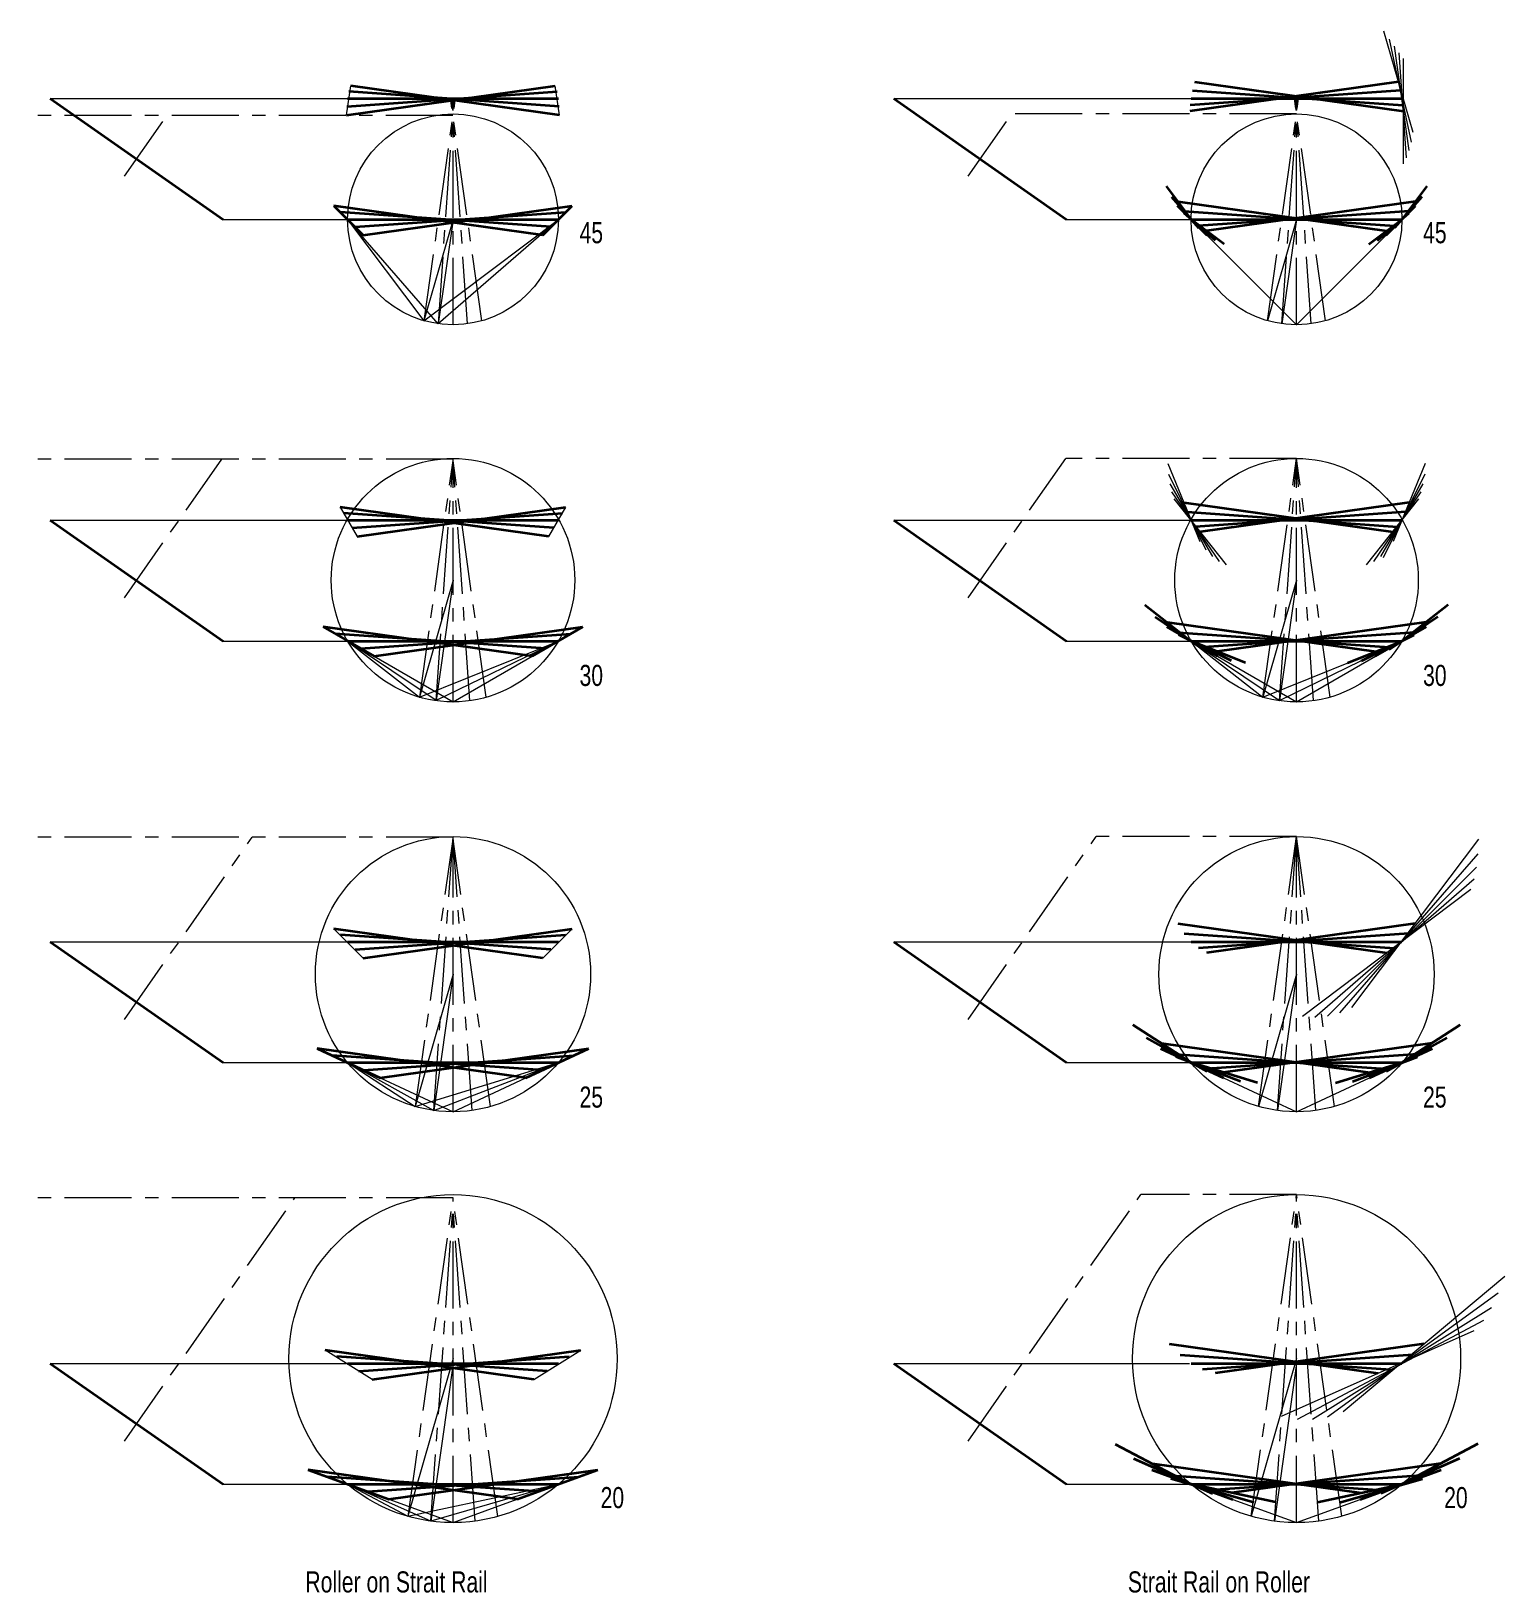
# Model space of a CAD drawing. Header units: millimetres. Extents: x 0 to 699, y -230 to 511.
import ezdxf

# ---------------------------------------------------------------- set-up
doc = ezdxf.new("R2010")
doc.units = ezdxf.units.MM
doc.linetypes.add('CENTER', pattern=[50.8, 31.75, -6.35, 6.35, -6.35])
for name, color, linetype, lineweight in [('AUX', 1, 'CONTINUOUS', 13), ('CENTER', 7, 'CENTER', 18), ('CONTOUR', 7, 'CONTINUOUS', 35), ('TEXT', 7, 'CONTINUOUS', 13)]:
    doc.layers.add(name, color=color, linetype=linetype, lineweight=lineweight)
doc.styles.get("Standard").update_dxf_attribs({"font": 'txt', "width": 0.75})

msp = doc.modelspace()

# ---------------------------------------------------------------- linework, layer by layer
at = {"layer": 'AUX'}
for p, q in [((655.24, 462.5), (641.46, 510.56)), ((654.55, 457.94), (644.15, 506.85)), ((653.48, 453.92), (646.52, 503.44)), ((652.15, 450.48), (648.66, 500.36)), ((650.67, 447.61), (650.67, 497.61)), ((149.46, 470.68), (151.51, 484.59)), ((250.54, 470.68), (248.49, 484.59)), ((9.04, 478.68), (150.64, 478.68)), ((409.04, 478.68), (550.64, 478.68)), ((90.96, 421.32), (150, 421.32)), ((150, 421.32), (186.22, 373.26)), ((193.04, 371.81), (150, 421.32)), ((186.22, 373.26), (250, 421.32)), ((200, 421.32), (186.22, 373.26)), ((250, 421.32), (193.04, 371.81)), ((200, 421.32), (193.04, 371.81)), ((490.96, 421.32), (550, 421.32)), ((600, 421.32), (586.22, 373.26)), ((600, 421.32), (593.04, 371.81)), ((557.45, 413.88), (600, 371.32)), ((600, 371.32), (642.55, 413.88)), ((538.98, 305.54), (554.17, 268.53)), ((661.02, 305.54), (645.83, 268.53)), ((539.23, 300.44), (556.97, 264.59)), ((658.87, 296.61), (641.13, 260.75)), ((660.77, 300.44), (643.03, 264.59)), ((539.9, 295.94), (560.09, 261.41)), ((563.42, 259.03), (540.87, 292.06)), ((636.58, 259.03), (659.13, 292.06)), ((639.9, 261.41), (660.1, 295.94)), ((146.42, 284.8), (154.56, 270.88)), ((245.44, 270.88), (253.58, 284.8)), ((566.8, 257.43), (542, 288.81)), ((633.2, 257.43), (658, 288.81)), ((9.04, 278.68), (150, 278.68)), ((409.04, 278.68), (550, 278.68)), ((200, 250.19), (184.09, 194.69)), ((200, 250.19), (191.96, 193.02)), ((600, 250.19), (584.09, 194.69)), ((600, 250.19), (591.96, 193.02)), ((528.07, 238.46), (584.09, 194.69)), ((533.03, 232.77), (591.96, 193.02)), ((591.96, 193.02), (655.86, 224.18)), ((90.96, 221.32), (150, 221.32)), ((150, 221.32), (184.09, 194.69)), ((191.96, 193.02), (150, 221.32)), ((184.09, 194.69), (250, 221.32)), ((250, 221.32), (191.96, 193.02)), ((490.96, 221.32), (550, 221.32)), ((584.09, 194.69), (650, 221.32)), ((162.54, 214.08), (200, 192.45)), ((200, 192.45), (237.46, 214.08)), ((562.54, 214.08), (600, 192.45)), ((600, 192.45), (637.46, 214.08)), ((626.19, 47.45), (686.37, 127.31)), ((620.53, 44.87), (686.14, 120.34)), ((614.64, 43.32), (685.36, 114.03)), ((608.69, 42.83), (684.16, 108.43)), ((602.82, 43.37), (682.68, 103.55)), ((157.43, 70.94), (143.55, 84.85)), ((242.57, 70.94), (256.45, 84.85)), ((9.04, 78.68), (170, 78.68)), ((409.04, 78.68), (570, 78.68)), ((200, 63.28), (182.01, 0.53)), ((200, 63.28), (190.92, -1.36)), ((600, 63.28), (582.01, 0.53)), ((600, 63.28), (590.92, -1.36)), ((90.96, 21.32), (150, 21.32)), ((150, 21.32), (182.01, 0.53)), ((150, 21.32), (190.92, -1.36)), ((182.01, 0.53), (250, 21.32)), ((190.92, -1.36), (250, 21.32)), ((490.96, 21.32), (550, 21.32)), ((165.41, 14.14), (200, -1.99)), ((200, -1.99), (234.59, 14.14)), ((565.41, 14.14), (600, -1.99)), ((600, -1.99), (634.59, 14.14)), ((622.14, -144.22), (698.74, -79.95)), ((614.68, -146.69), (695.58, -87.91)), ((607.6, -147.82), (692.4, -94.83)), ((600.48, -147.75), (688.78, -100.81)), ((592.91, -146.34), (684.27, -105.67)), ((161.62, -129.02), (139.35, -115.1)), ((238.38, -129.02), (260.65, -115.1)), ((9.04, -121.32), (149.31, -121.32)), ((200, -119.09), (178.56, -193.86)), ((200, -121.32), (189.48, -196.16)), ((409.04, -121.32), (549.31, -121.32)), ((600, -119.09), (578.56, -193.86)), ((600, -121.32), (589.48, -196.16)), ((90.96, -178.68), (150, -178.68)), ((150, -178.68), (178.56, -193.86)), ((189.48, -196.16), (150, -178.68)), ((178.56, -193.86), (250, -178.68)), ((250, -178.68), (189.48, -196.16)), ((490.96, -178.68), (550, -178.68)), ((169.61, -185.81), (200, -196.88)), ((200, -196.88), (230.39, -185.81)), ((569.78, -185.88), (600, -196.88)), ((600, -196.88), (630.22, -185.88))]:
    msp.add_line(p, q, dxfattribs=at)
for centre, radius in [((200, 421.32), 50), ((600, 421.32), 50), ((200, 250.19), 57.74), ((600, 250.19), 57.74), ((200, 63.28), 65.27), ((600, 63.28), 65.27), ((200, -119.09), 77.79), ((600, -119.09), 77.79)]:
    msp.add_circle(centre, radius, dxfattribs=at)
at = {"layer": 'CENTER'}
for p, q in [((186.35, 373.22), (201.02, 477.63)), ((193.06, 371.81), (200.51, 478.42)), ((213.65, 373.22), (198.98, 477.63)), ((206.94, 371.81), (199.49, 478.42)), ((200, 371.32), (200, 478.68)), ((586.22, 373.26), (601.16, 479.57)), ((593.04, 371.81), (600.53, 478.9)), ((613.78, 373.26), (598.84, 479.57)), ((606.96, 371.81), (599.47, 478.9)), ((600, 371.32), (600, 478.68)), ((199.97, 470.59), (0, 470.59)), ((44.26, 441.81), (64.42, 470.59)), ((444.26, 441.81), (464.93, 471.32)), ((600, 471.32), (464.93, 471.32)), ((200, 307.64), (0, 307.64)), ((44.26, 241.81), (90.36, 307.64)), ((184.24, 194.65), (200, 306.8)), ((191.98, 193.01), (200, 307.64)), ((208.02, 193.01), (200, 307.64)), ((200, 192.45), (200, 306.8)), ((215.76, 194.65), (200, 306.8)), ((444.26, 241.81), (490.56, 307.92)), ((600, 307.92), (490.56, 307.92)), ((584.09, 194.69), (600, 307.92)), ((591.96, 193.02), (600, 307.92)), ((615.91, 194.69), (600, 307.92)), ((608.04, 193.02), (600, 307.92)), ((600, 192.45), (600, 306.8)), ((200, 128.23), (0, 128.23)), ((44.26, 41.81), (104.78, 128.23)), ((182.18, 0.49), (200, 127.28)), ((190.94, -1.36), (200, 128.23)), ((200, -1.99), (200, 128.23)), ((209.06, -1.36), (200, 128.23)), ((217.82, 0.49), (200, 127.28)), ((444.26, 41.81), (505, 128.55)), ((600, 128.55), (505, 128.55)), ((582.01, 0.53), (600, 128.55)), ((590.92, -1.36), (600, 128.55)), ((617.99, 0.53), (600, 128.55)), ((609.08, -1.36), (600, 128.55)), ((600, -1.99), (600, 128.23)), ((200, -42.82), (0, -42.82)), ((44.26, -158.19), (125.05, -42.82)), ((178.76, -193.92), (200, -42.82)), ((200, -196.88), (200, -42.82)), ((221.24, -193.92), (200, -42.82)), ((444.26, -158.19), (526.11, -41.3)), ((600, -41.3), (526.11, -41.3)), ((578.56, -193.86), (600, -41.3)), ((621.44, -193.86), (600, -41.3)), ((600, -196.88), (600, -42.82)), ((189.51, -196.17), (200, -46.09)), ((210.49, -196.17), (200, -46.09)), ((589.48, -196.16), (600, -45.74)), ((610.52, -196.16), (600, -45.74))]:
    msp.add_line(p, q, dxfattribs=at)
at = {"layer": 'CONTOUR'}
for p, q in [((149.46, 470.68), (248.49, 484.59)), ((149.61, 474.93), (249.36, 481.91)), ((250.39, 474.93), (150.64, 481.91)), ((250.54, 470.68), (151.51, 484.59)), ((648.35, 486.53), (549.33, 472.61)), ((649.35, 482.39), (549.59, 475.42)), ((550.65, 482.39), (650.41, 475.42)), ((551.65, 486.53), (650.67, 472.61)), ((9.04, 478.68), (90.96, 421.32)), ((150, 478.68), (250, 478.68)), ((409.04, 478.68), (490.96, 421.32)), ((550, 478.68), (650, 478.68)), ((538.16, 437.04), (550, 421.32)), ((661.84, 437.04), (650, 421.32)), ((540.65, 432.08), (553.56, 417.23)), ((543.66, 429.73), (642.69, 415.81)), ((656.34, 429.73), (557.31, 415.81)), ((659.35, 432.08), (646.44, 417.23)), ((242.55, 413.88), (143.53, 427.79)), ((143.53, 427.79), (157.45, 413.88)), ((246.39, 417.71), (146.63, 424.69)), ((153.61, 417.71), (253.37, 424.69)), ((157.45, 413.88), (256.47, 427.79)), ((242.55, 413.88), (256.47, 427.79)), ((543.53, 427.79), (557.45, 413.88)), ((557.45, 413.88), (543.53, 427.79)), ((546.65, 425.17), (646.41, 418.2)), ((561.54, 411.29), (546.68, 424.2)), ((653.35, 425.17), (553.59, 418.2)), ((638.46, 411.29), (653.32, 424.2)), ((642.55, 413.88), (656.47, 427.79)), ((150, 421.32), (250, 421.32)), ((550, 421.32), (650, 421.32)), ((565.72, 409.48), (550, 421.32)), ((634.28, 409.48), (650, 421.32)), ((245.44, 270.88), (146.42, 284.8)), ((247.84, 274.98), (148.08, 281.96)), ((152.16, 274.98), (251.92, 281.96)), ((154.56, 270.88), (253.58, 284.8)), ((546.57, 287.03), (645.6, 273.12)), ((548.1, 282.52), (647.86, 275.54)), ((651.9, 282.52), (552.14, 275.54)), ((653.43, 287.03), (554.4, 273.12)), ((9.04, 278.68), (90.96, 221.32)), ((150, 278.68), (250, 278.68)), ((409.04, 278.68), (490.96, 221.32)), ((550, 278.68), (650, 278.68)), ((528.07, 238.46), (550, 221.32)), ((671.93, 238.46), (650, 221.32)), ((533.03, 232.77), (556.1, 217.2)), ((538.59, 230.24), (637.62, 216.32)), ((661.41, 230.24), (562.38, 216.32)), ((666.97, 232.77), (643.9, 217.2)), ((237.46, 214.08), (138.43, 228)), ((138.43, 228), (162.54, 214.08)), ((243.84, 217.76), (144.08, 224.74)), ((156.16, 217.76), (255.92, 224.74)), ((162.54, 214.08), (261.57, 228)), ((237.46, 214.08), (261.57, 228)), ((538.43, 228), (562.54, 214.08)), ((544.1, 225.3), (643.86, 218.32)), ((569.16, 211.98), (544.14, 224.18)), ((655.9, 225.3), (556.14, 218.32)), ((630.84, 211.98), (655.86, 224.18)), ((637.46, 214.08), (661.57, 228)), ((150, 221.32), (250, 221.32)), ((550, 221.32), (650, 221.32)), ((575.81, 210.89), (550, 221.32)), ((624.19, 210.89), (650, 221.32)), ((242.57, 70.94), (143.55, 84.85)), ((246.4, 74.99), (146.64, 81.97)), ((153.6, 74.99), (253.36, 81.97)), ((157.43, 70.94), (256.45, 84.85)), ((543.72, 87.38), (642.75, 73.46)), ((546.67, 82.61), (646.42, 75.63)), ((653.33, 82.61), (553.58, 75.63)), ((656.28, 87.38), (557.25, 73.46)), ((9.04, 78.68), (90.96, 21.32)), ((150, 78.68), (250, 78.68)), ((409.04, 78.68), (490.96, 21.32)), ((550, 78.68), (650, 78.68)), ((522.38, 39.26), (550, 21.32)), ((677.62, 39.26), (650, 21.32)), ((528.73, 33.11), (557.54, 17.14)), ((535.74, 30.58), (634.77, 16.66)), ((664.26, 30.58), (565.23, 16.66)), ((671.27, 33.11), (642.46, 17.14)), ((135.56, 28.05), (165.41, 14.14)), ((234.59, 14.14), (135.56, 28.05)), ((242.4, 17.78), (142.64, 24.75)), ((157.6, 17.78), (257.36, 24.75)), ((165.41, 14.14), (264.44, 28.05)), ((234.59, 14.14), (264.44, 28.05)), ((535.56, 28.05), (565.41, 14.14)), ((542.66, 25.39), (642.42, 18.41)), ((573.45, 12.32), (542.71, 24.12)), ((657.34, 25.39), (557.58, 18.41)), ((626.55, 12.32), (657.29, 24.12)), ((634.59, 14.14), (664.44, 28.05)), ((150, 21.32), (250, 21.32)), ((550, 21.32), (650, 21.32)), ((581.49, 11.69), (550, 21.32)), ((618.51, 11.69), (650, 21.32)), ((238.38, -129.02), (139.35, -115.1)), ((244.61, -124.97), (144.85, -118)), ((155.39, -124.97), (255.15, -118)), ((161.62, -129.02), (260.65, -115.1)), ((539.56, -112.08), (638.59, -126)), ((544.87, -117.3), (644.63, -124.28)), ((655.13, -117.3), (555.37, -124.28)), ((660.44, -112.08), (561.41, -126)), ((9.04, -121.32), (90.96, -178.68)), ((150, -121.32), (250, -121.32)), ((409.04, -121.32), (490.96, -178.68)), ((550, -121.32), (650, -121.32)), ((514.07, -159.58), (550, -178.68)), ((686.03, -159.52), (650, -178.68)), ((522.76, -166.46), (560.1, -183.08)), ((531.58, -168.88), (630.61, -182.8)), ((668.42, -168.88), (569.39, -182.8)), ((677.35, -166.41), (640, -183.04)), ((230.39, -185.81), (131.37, -171.9)), ((131.37, -171.9), (169.61, -185.81)), ((240.39, -182.18), (140.39, -175.18)), ((159.61, -182.18), (259.61, -175.18)), ((169.61, -185.81), (268.63, -171.9)), ((230.39, -185.81), (268.63, -171.9)), ((531.37, -171.9), (569.78, -185.88)), ((579.71, -187.33), (540.42, -176.06)), ((540.87, -174.52), (640.63, -181.5)), ((659.13, -174.52), (559.37, -181.5)), ((620.39, -187.3), (659.69, -176.03)), ((630.22, -185.88), (668.63, -171.9)), ((150, -178.68), (250, -178.68)), ((550, -178.68), (650, -178.68)), ((590.09, -187.2), (550, -178.68)), ((610.01, -187.18), (650, -178.68))]:
    msp.add_line(p, q, dxfattribs=at)

# ---------------------------------------------------------------- texts
at = {"layer": 'TEXT', "char_height": 10, "width": 100, "attachment_point": 1}
for s, insert in [('45', (260, 420)), ('45', (660, 420)), ('30', (260, 210)), ('30', (660, 210)), ('25', (260, 10)), ('25', (660, 10)), ('20', (270, -180)), ('20', (670, -180)), ('Roller\\~on\\~Strait\\~Rail', (130, -220)), ('Strait\\~Rail\\~on\\~Roller', (520, -220))]:
    msp.add_mtext(s, dxfattribs=dict(at, insert=insert))

doc.saveas('drawing.dxf')
